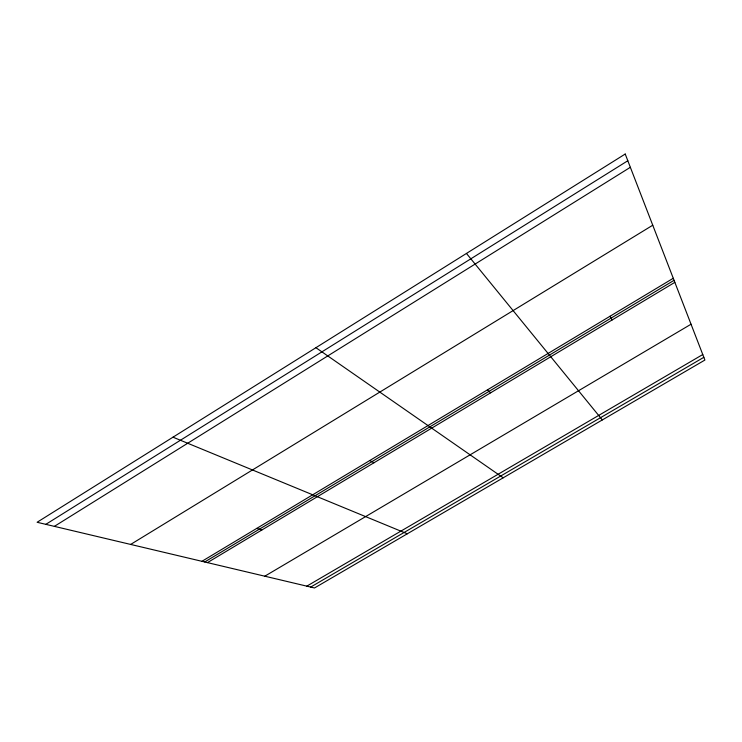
<?xml version="1.0" encoding="UTF-8"?>
<svg xmlns="http://www.w3.org/2000/svg" width="742" height="742" viewBox="0 0 742 742"><rect width="100%" height="100%" fill="white"/><g stroke="black" fill="none" stroke-linecap="round" stroke-linejoin="round"><path stroke-width="1.11" d="M45.828 524.344L627.815 160.745M54.37 526.366L630.348 167.302M130.648 544.433L652.756 225.216M201.926 561.314L673.272 278.269M204.709 561.972L674.061 280.318M207.454 562.621L674.849 282.34M264.783 576.2L691.043 324.226M306.817 586.152L702.767 354.537M310.685 587.07L703.843 357.31M256.769 528.387L261.87 529.992M172.988 437.186L407.293 533.795M369.766 460.532L373.968 462.776M315.916 347.692L503.187 477.811M487.42 389.875L490.638 392.815M466.449 253.439L602.337 419.926M610.017 316.259L612.169 319.932M625.218 154.03L37.1 522.275L314.497 587.97L704.9 360.046L625.218 154.03"/></g></svg>
